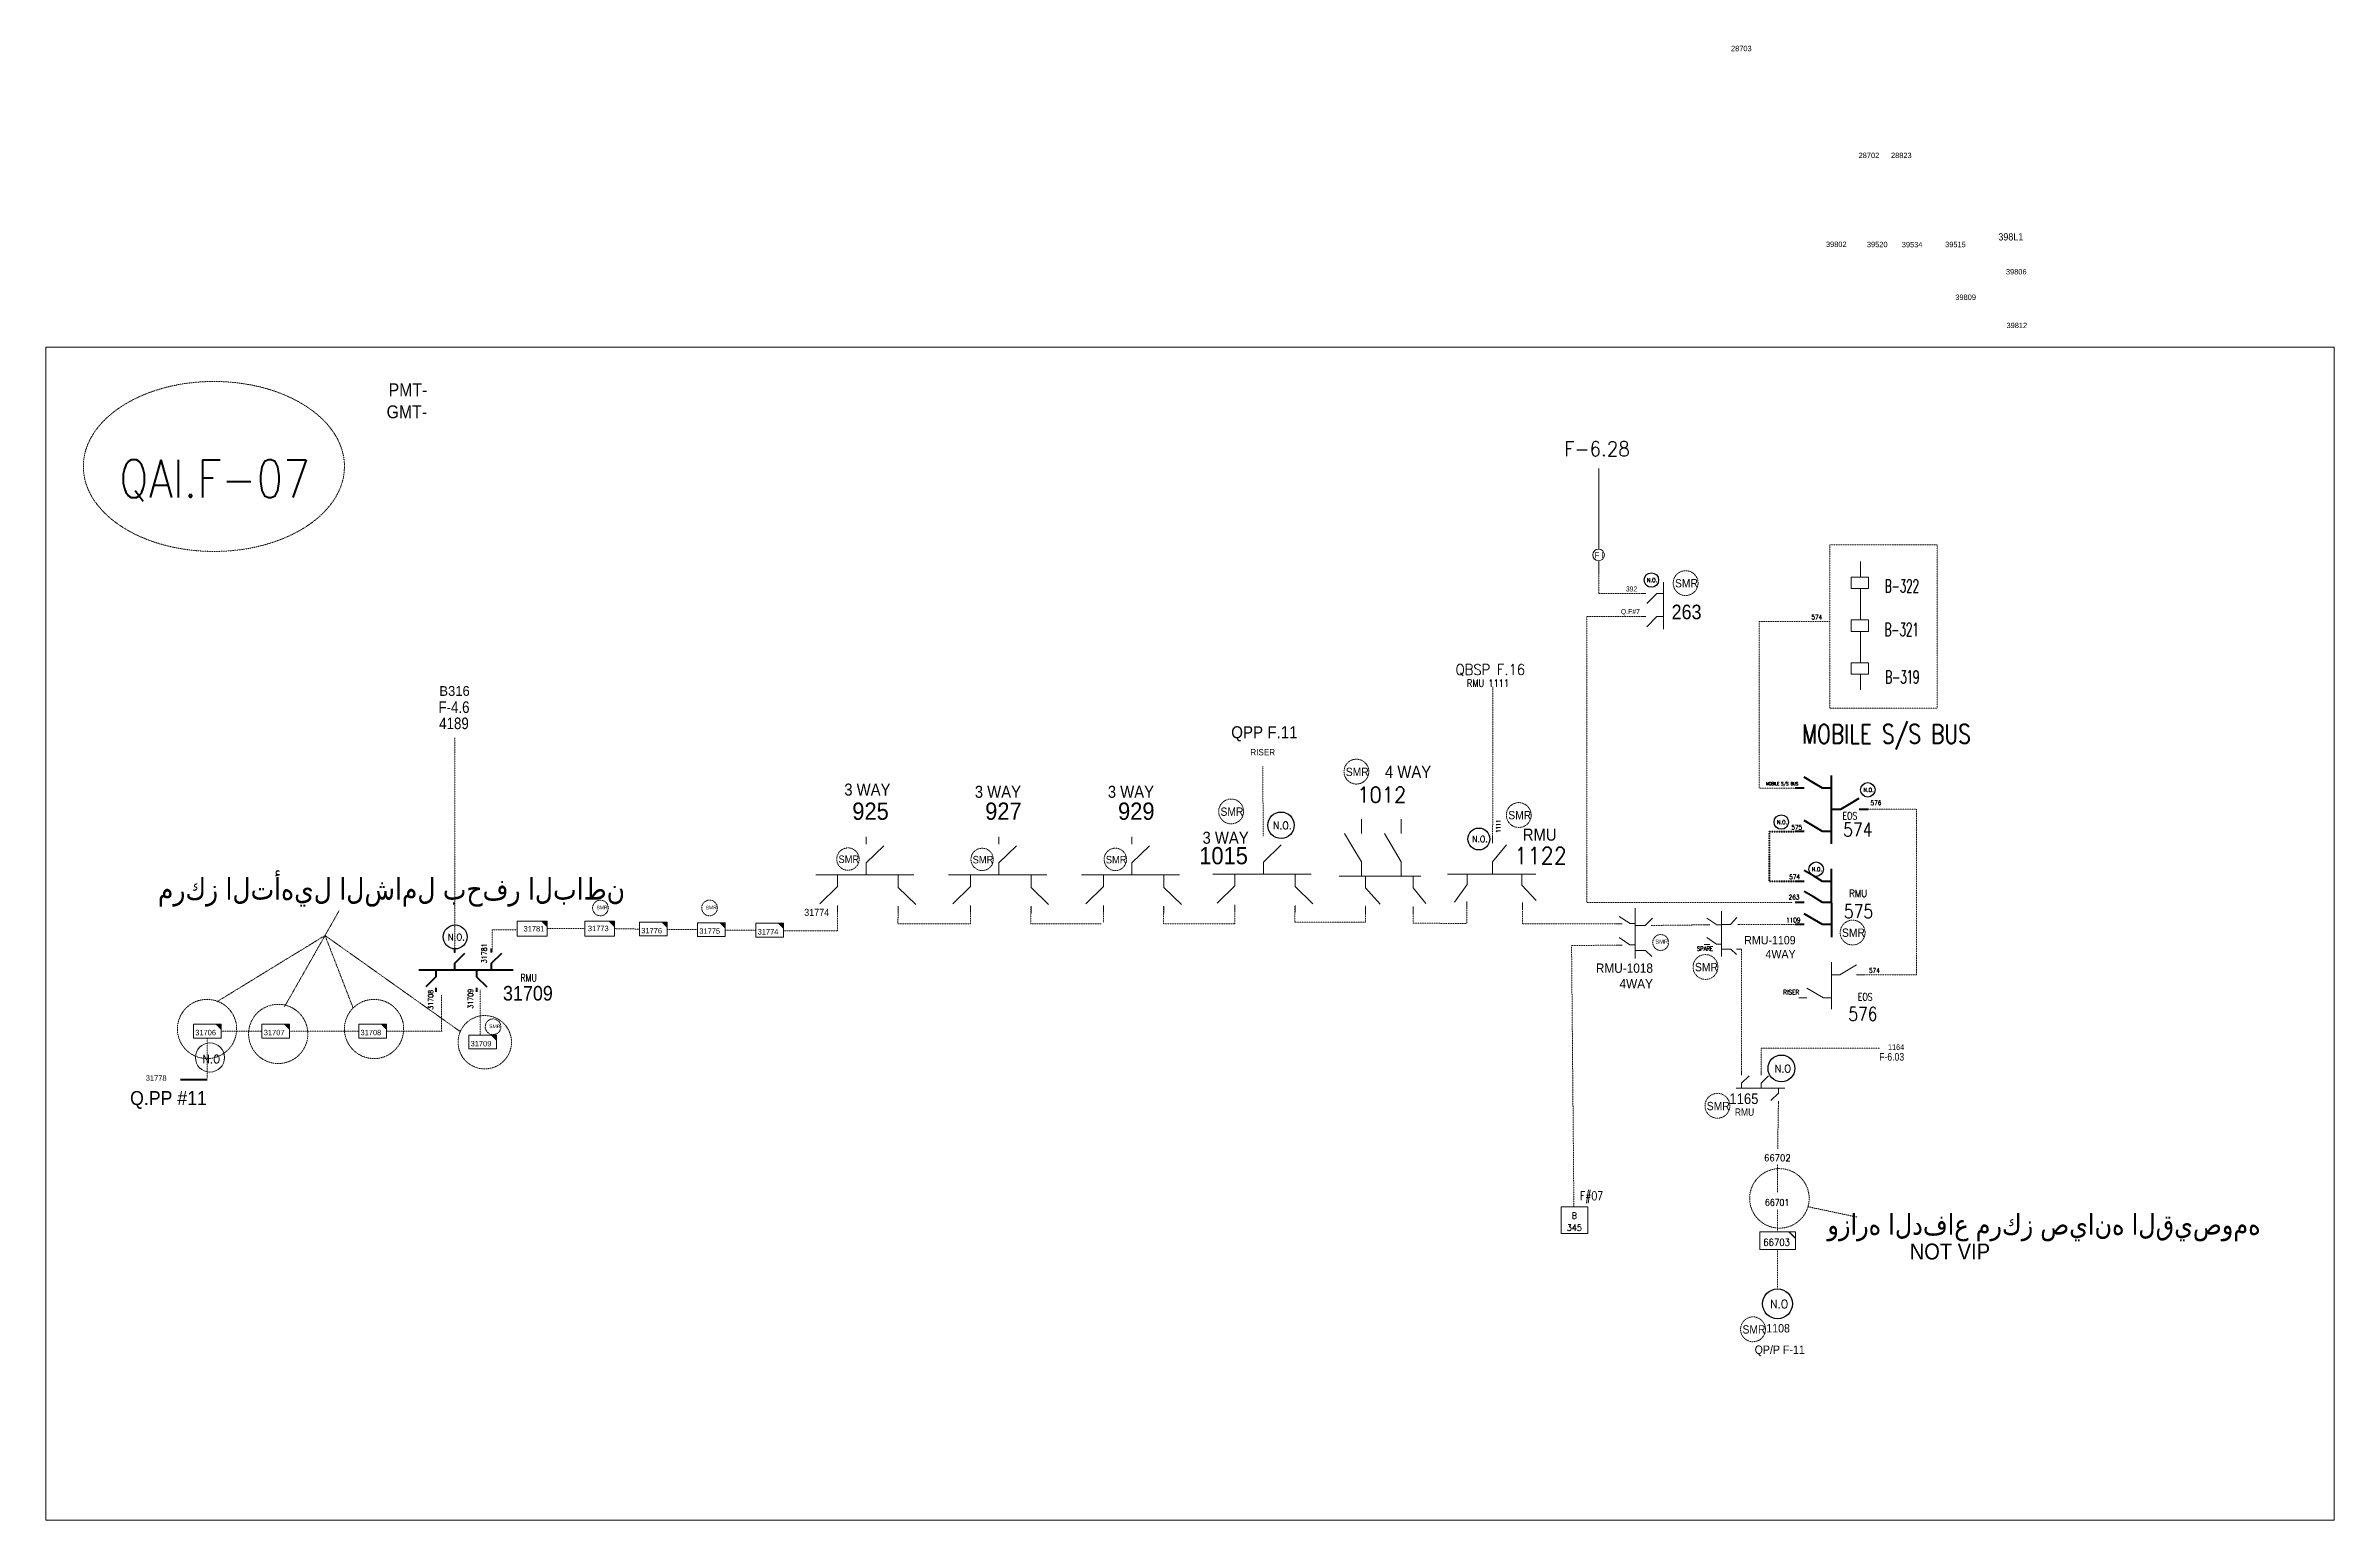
# Model space of a CAD drawing. Header units: metres. Extents: x 65984 to 144644, y -19036 to 23726.
# Drawn here: x 93809 to 95378, y 7118 to 8129 of the extents above; entities that cross this region are included whole.
import ezdxf
from ezdxf.enums import TextEntityAlignment as Align

# ---------------------------------------------------------------- set-up
doc = ezdxf.new("R2010")
doc.units = ezdxf.units.M
doc.header["$MEASUREMENT"] = 0
doc.linetypes.add('DGN Style 2', pattern=[0.023128, 0, -0.023128])
doc.linetypes.add('DGN Style 3', pattern=[0.013877, 0, -0.013877])
doc.layers.get('0').update_dxf_attribs({"color": 95, "lineweight": 40})
for name, color, linetype, lineweight in [('d_eos', 111, 'Continuous', 40), ('d_eos no', 121, 'Continuous', 40), ('d_fco text', 95, 'Continuous', 40), ('d_tf no', 6, 'Continuous', 40), ('d_ug cable', 95, 'Continuous', 40), ('d_ug main line', 95, 'Continuous', 40), ('d_unit sub', 7, 'Continuous', 40), ('EARTH FAULT INDICATOR', 95, 'Continuous', 40), ('fedr no', 95, 'Continuous', 40), ('GRID STATION  04', 7, 'Continuous', 40), ('Level 37', 7, 'Continuous', 0), ('O H MAIN FEEDER', 4, 'Continuous', 100), ('SW N O', 114, 'Continuous', 30)]:
    doc.layers.add(name, color=color, linetype=linetype, lineweight=lineweight)
doc.styles.add('NASKHF', font='naskhf.shx', dxfattribs={"height": 8})
doc.styles.add('Style-Andalus', font='andlso.ttf')
doc.styles.add('Style-Arial', font='arial.ttf')
doc.styles.add('Style-ENGINEERING', font='ENGINEERING.shx')
doc.styles.add('Style-msdefault', font='msdefault.shx')
doc.styles.add('Style-simplex', font='simplex.shx')
doc.styles.add('Style-STANDARD', font='STANDARD.shx')

# ---------------------------------------------------------------- blocks, each defined once
blk = doc.blocks.new('TF_1_4')
at = {"color": 0, "linetype": 'ByBlock', "lineweight": -2, "ltscale": 500}
blk.add_line((3150, 2475), (4950, 675), dxfattribs=at)
blk.add_3dface([(-5050, 2475), (4950, 2475), (4950, -2525), (-5050, -2525)], dxfattribs=at)
blk = doc.blocks.new('*U1411')
at = {"layer": 'd_eos', "color": 2, "linetype": 'Continuous', "lineweight": 13, "ltscale": 0.638341}
for p, q in [((7.5, 16.2), (7.5, -16.2)), ((-4.6, 8.4), (-7.5, 8.4)), ((2.8, 8.4), (-4, 1.4)), ((7.5, 8.4), (2.8, 8.4)), ((-4.6, -7.4), (-7.5, -7.4)), ((2.8, -7.4), (-4, -14.4)), ((7.5, -7.4), (2.8, -7.4))]:
    blk.add_line(p, q, dxfattribs=at)
blk = doc.blocks.new('*U1159')
at = {"layer": 'EARTH FAULT INDICATOR', "color": 5, "linetype": 'Continuous', "lineweight": 13}
blk.add_circle((0, 0.1), 4, dxfattribs=at)
at = {"layer": 'EARTH FAULT INDICATOR', "color": 5, "lineweight": 13, "style": 'Style-Andalus', "width": 0.9}
blk.add_text('F I', height=4.23, dxfattribs=at).set_placement((-2.6, 2.1), align=Align.TOP_LEFT)
blk = doc.blocks.new('*U1412')
at = {"layer": 'GRID STATION  04', "color": 121, "linetype": 'Continuous', "lineweight": 13, "ltscale": 5.164729}
for p, q in [((-84.2, 0.5), (-111.5, 0.5)), ((-9.9, 0.5), (-64.4, 0.5)), ((64.4, 0.5), (9.9, 0.5)), ((84.2, 0.5), (111.4, 0.5))]:
    blk.add_line(p, q, dxfattribs=at)
at = {"layer": 'GRID STATION  04', "color": 121, "linetype": 'Continuous', "lineweight": 13, "ltscale": 5.164729, "flags": 128}
for points in [[(-84.2, -7.5), (-64.4, -7.5), (-64.4, 7.5), (-84.2, 7.5)], [(-9.9, -7.5), (9.9, -7.5), (9.9, 7.5), (-9.9, 7.5)], [(64.4, -7.5), (84.2, -7.5), (84.2, 7.5), (64.4, 7.5)]]:
    blk.add_lwpolyline(points, close=True, dxfattribs=at)
blk = doc.blocks.new('*U1413')
at = {"layer": 'd_eos', "color": 2, "linetype": 'Continuous', "lineweight": 211, "ltscale": 0.702598}
for p, q in [((-29.4, 54.9), (-29.3, -54.9)), ((-29.4, 34.8), (-14.7, 34.8)), ((-14.7, 34.8), (14.7, 17.4)), ((14.7, 34.8), (29.4, 34.8)), ((-29.3, -1), (-14.7, -1)), ((-29.3, -34.7), (-14.7, -34.7)), ((-14.7, -1), (0, -9.7)), ((-14.7, -34.7), (0, -43.4)), ((0, -9.7), (14.7, -18.4)), ((14.7, -1), (29.4, -1)), ((14.7, -34.7), (29.4, -34.7)), ((0, -43.4), (14.7, -52.1))]:
    blk.add_line(p, q, dxfattribs=at)
blk = doc.blocks.new('*U892')
at = {"layer": 'SW N O', "color": 3}
blk.add_circle((0, 0), 16.8, dxfattribs=at)
at = {"layer": 'SW N O', "color": 3, "style": 'Style-STANDARD'}
blk.add_text('N.O.', height=9.6, dxfattribs=at).set_placement((1.7, -0.2), align=Align.MIDDLE_CENTER)
blk = doc.blocks.new('*U1043')
at = {"layer": 'd_eos', "color": 2, "linetype": 'Continuous', "lineweight": 13, "ltscale": 1.103054}
for p, q in [((-19.7, 13.2), (-19.7, 26.5)), ((17.4, 13.2), (17.4, 26.5)), ((-19.7, -13.2), (-4.1, 13.2)), ((25.3, 0), (33.1, 13.2)), ((-19.7, -26.5), (-19.7, -13.2)), ((17.4, -13.2), (25.3, 0)), ((17.4, -26.5), (17.4, -13.2)), ((-37.9, -26.5), (37.9, -26.5))]:
    blk.add_line(p, q, dxfattribs=at)
blk = doc.blocks.new('TF_8')
at = {"color": 0, "linetype": 'ByBlock', "lineweight": -2}
blk.add_line((6.3, 4.95), (9.9, 1.35), dxfattribs=at)
blk.add_3dface([(-10.1, 4.95), (9.9, 4.95), (9.9, -5.05), (-10.1, -5.05)], dxfattribs=at)
blk = doc.blocks.new('exist.us-1000kva')
at = {"color": 0, "linetype": 'ByBlock', "lineweight": -2, "flags": 128}
blk.add_lwpolyline([(40, 12.9), (32.8, 20), (40, 20)], close=True, dxfattribs=at)
at = {"color": 0, "linetype": 'ByBlock', "lineweight": -2, "extrusion": (0, 0, -1)}
blk.add_solid([(-40, 12.9), (-32.8, 20), (-40, 20)], dxfattribs=at)
at = {"color": 0, "linetype": 'ByBlock', "lineweight": -2, "xscale": 2, "yscale": 2}
blk.add_blockref('TF_8', (20.2, 10.1), dxfattribs=at)
blk = doc.blocks.new('*U3532')
at = {"layer": 'SW N O', "color": 3}
blk.add_circle((0, 0), 16.8, dxfattribs=at)
at = {"layer": 'SW N O', "color": 3, "style": 'Style-STANDARD'}
blk.add_text('N.O', height=9.6, dxfattribs=at).set_placement((1.7, -0.2), align=Align.MIDDLE_CENTER)
blk = doc.blocks.new('*U3965')
at = {"layer": 'SW N O', "color": 3, "lineweight": 13, "ltscale": 0.426762}
blk.add_circle((0, 0), 16.8, dxfattribs=at)
at = {"layer": 'SW N O', "color": 3, "lineweight": 13, "insert": (1.7, -1.8), "char_height": 9.6, "attachment_point": 5, "line_spacing_factor": 0.6, "style": 'Style-STANDARD'}
blk.add_mtext('N.O', dxfattribs=at)

msp = doc.modelspace()

# ---------------------------------------------------------------- linework, layer by layer
at = {"color": 5, "linetype": 'DGN Style 3', "lineweight": 13}
for p, q in [((94800.6, 7585.9), (94800.7, 7689.5)), ((94351.5, 7539.3), (94351.5, 7521.9)), ((94393, 7534.2), (94392.8, 7526.8)), ((94442.6, 7534.7), (94442.6, 7527)), ((94483.9, 7538.5), (94483.9, 7526.8)), ((94533.8, 7539.3), (94533.8, 7527.7)), ((94575, 7538.5), (94575, 7527)), ((94623.8, 7538.3), (94623.8, 7527)), ((94665, 7539.5), (94665, 7527.9)), ((94782.9, 7538.2), (94782.9, 7527.2)), ((94821, 7537.5), (94821, 7527)), ((94392.7, 7527), (94442.6, 7527)), ((94483.8, 7527), (94532.4, 7527)), ((94575, 7527), (94623.8, 7527)), ((94665.1, 7528), (94713.4, 7528)), ((94746.2, 7527.4), (94782.9, 7527.1)), ((94971.2, 7509.6), (94971.3, 7425.1)), ((95055.6, 7492), (95091.2, 7492)), ((94984.7, 7424.1), (94984.7, 7441.6)), ((95066.1, 7441.6), (94984.7, 7441.6)), ((94996, 7372.9), (94996.5, 7402.9)), ((94996, 7342.4), (94996, 7361.8)), ((94996, 7315.7), (94996, 7331.3)), ((94996, 7303.5), (94996, 7277))]:
    msp.add_line(p, q, dxfattribs=at)
at = {"color": 7, "linetype": 'DGN Style 3', "lineweight": 13}
for p, q in [((94643.1, 7635), (94643.2, 7587)), ((95016.6, 7332.9), (95050.3, 7325.8))]:
    msp.add_line(p, q, dxfattribs=at)
at = {"color": 2, "linetype": 'DGN Style 3', "lineweight": 13}
for p, q in [((94713.4, 7539.7), (94713.4, 7528)), ((94746.2, 7538.9), (94746.2, 7527.2))]:
    msp.add_line(p, q, dxfattribs=at)
at = {"color": 1, "linetype": 'DGN Style 3', "lineweight": 13, "flags": 128}
msp.add_lwpolyline([(95008, 7620), (94983.3, 7620), (94983.3, 7734.2), (95031.8, 7734.2)], dxfattribs=at)
at = {"color": 5, "linetype": 'DGN Style 3', "lineweight": 13, "flags": 128}
for points in [[(95054.9, 7605.6), (95091.2, 7605.6), (95091.2, 7492)], [(94885.5, 7512.3), (94854.7, 7512), (94856.3, 7332.8), (94856.3, 7332.8)]]:
    msp.add_lwpolyline(points, dxfattribs=at)
at = {"color": 5, "linetype": 'DGN Style 3', "lineweight": 140, "flags": 128}
msp.add_lwpolyline([(95008, 7556), (94990.3, 7556), (94990.3, 7590.3), (95008, 7590.3)], dxfattribs=at)
at = {"color": 5, "linetype": 'Continuous', "lineweight": 13, "ltscale": 0.554791, "flags": 128}
msp.add_lwpolyline([(95003.7, 7315.7), (95008.2, 7315.7), (95008.2, 7311.2)], close=True, dxfattribs=at)
at = {"layer": 'd_eos', "color": 7, "linetype": 'Continuous', "lineweight": 211, "ltscale": 0.702598}
for p, q in [((95020.5, 7623.7), (95014.2, 7627.4)), ((95033, 7581.7), (95033, 7628.6)), ((95014.2, 7620), (95008, 7620)), ((95026.7, 7620), (95020.5, 7623.7)), ((95033, 7620), (95026.7, 7620)), ((95045.5, 7609.3), (95051.8, 7613)), ((95026.7, 7590.3), (95014.2, 7597.7)), ((95033, 7605.6), (95039.3, 7605.6)), ((95039.3, 7605.6), (95045.5, 7609.3)), ((95051.8, 7605.6), (95058.1, 7605.6)), ((95014.2, 7590.3), (95008, 7590.3)), ((95033, 7590.3), (95026.7, 7590.3))]:
    msp.add_line(p, q, dxfattribs=at)
at = {"layer": 'd_eos', "color": 2, "linetype": 'Continuous', "lineweight": 13, "ltscale": 1.103054}
for p, q in [((94371.1, 7581.6), (94371.1, 7586.5)), ((94371.1, 7568.7), (94383.2, 7580.5)), ((94462.1, 7581.6), (94462.1, 7586.5)), ((94462.1, 7568.7), (94474.2, 7580.5)), ((94553.3, 7581.6), (94553.3, 7586.5)), ((94553.3, 7568.7), (94565.4, 7580.5)), ((94643.4, 7569.2), (94655.5, 7581)), ((94800.6, 7582.3), (94800.6, 7587.1)), ((94800.6, 7569.4), (94810, 7581.1)), ((94371.1, 7560.7), (94371.1, 7568.7)), ((94462.1, 7560.7), (94462.1, 7568.7)), ((94553.3, 7560.7), (94553.3, 7568.7)), ((94643.4, 7561.2), (94643.4, 7569.2)), ((94800.6, 7561.4), (94800.6, 7569.4)), ((94403.8, 7560.4), (94336.5, 7560.4)), ((94351.5, 7552.4), (94339.4, 7540.7)), ((94351.5, 7560.4), (94351.5, 7552.4)), ((94393, 7560), (94393, 7551.9)), ((94393, 7551.9), (94405.1, 7540.2)), ((94494.9, 7560.4), (94427.5, 7560.4)), ((94442.6, 7552.4), (94430.5, 7540.7)), ((94442.6, 7560.4), (94442.6, 7552.4)), ((94484.1, 7560), (94484.1, 7551.9)), ((94484.1, 7551.9), (94496.2, 7540.2)), ((94586, 7560.4), (94518.7, 7560.4)), ((94533.8, 7552.4), (94521.7, 7540.7)), ((94533.8, 7560.4), (94533.8, 7552.4)), ((94575.2, 7560), (94575.2, 7551.9)), ((94575.2, 7551.9), (94587.3, 7540.2)), ((94676.1, 7560.9), (94608.8, 7560.9)), ((94623.9, 7552.9), (94611.8, 7541.1)), ((94623.9, 7560.9), (94623.9, 7552.9)), ((94665.3, 7560.4), (94665.3, 7552.4)), ((94665.3, 7552.4), (94677.4, 7540.7)), ((94713.4, 7559.6), (94713.4, 7551.6)), ((94713.4, 7551.6), (94723.4, 7540.3)), ((94746.2, 7559.6), (94746.2, 7551.6)), ((94746.2, 7551.6), (94754.8, 7540.8)), ((94351.5, 7539.5), (94351.5, 7534.7)), ((94442.6, 7539.5), (94442.6, 7534.7)), ((94533.8, 7539.5), (94533.8, 7534.7)), ((94713.4, 7538.7), (94713.4, 7533.9)), ((94746.2, 7538.7), (94746.2, 7533.9))]:
    msp.add_line(p, q, dxfattribs=at)
at = {"layer": 'd_eos', "color": 2, "linetype": 'Continuous', "lineweight": 13, "ltscale": 0.992748}
for p, q in [((94830.2, 7561), (94769.6, 7561)), ((94783.2, 7553.8), (94774.5, 7541.8)), ((94783.2, 7561), (94783.2, 7553.8)), ((94820.5, 7560.6), (94820.5, 7553.4)), ((94820.5, 7553.4), (94830.5, 7542.9)), ((94782.9, 7542.3), (94782.9, 7537.9)), ((94821, 7541.5), (94821, 7537.2))]:
    msp.add_line(p, q, dxfattribs=at)
at = {"layer": 'd_eos', "color": 7, "linetype": 'Continuous', "lineweight": 13, "ltscale": 1.103054}
for p, q in [((94393, 7539.1), (94393, 7534.2)), ((94484.1, 7539.1), (94484.1, 7534.2)), ((94575.2, 7539.1), (94575.2, 7534.2)), ((94623.9, 7540), (94623.9, 7535.1)), ((94665.3, 7539.5), (94665.3, 7534.7))]:
    msp.add_line(p, q, dxfattribs=at)
at = {"layer": 'd_eos', "color": 2, "linetype": 'Continuous', "lineweight": 13, "ltscale": 1.211236}
for p, q in [((94887.3, 7532), (94894.8, 7527.1)), ((94905.1, 7525.7), (94910.2, 7530.9)), ((94887.3, 7517.5), (94894.7, 7512.5)), ((94898.3, 7525.8), (94905.2, 7525.8))]:
    msp.add_line(p, q, dxfattribs=at)
at = {"layer": 'd_eos', "color": 2, "linetype": 'Continuous', "lineweight": 13, "ltscale": 1.042966}
for p, q in [((94898.3, 7503.1), (94898.3, 7537.6)), ((94889.3, 7527), (94885, 7527)), ((94898.3, 7527.1), (94894.8, 7527.1)), ((94910.3, 7525.8), (94909.3, 7525.8)), ((94889.4, 7512.3), (94885.2, 7512.3)), ((94898.2, 7512.5), (94894.7, 7512.5)), ((94898.4, 7508.7), (94905.5, 7508.7))]:
    msp.add_line(p, q, dxfattribs=at)
at = {"layer": 'd_eos', "color": 2, "linetype": 'Continuous', "lineweight": 13, "ltscale": 0.938669}
for p, q in [((94957.4, 7504.4), (94957.4, 7535.6)), ((94949.5, 7526.2), (94945.7, 7526.2)), ((94957.4, 7526.2), (94954.2, 7526.2)), ((94969.5, 7526.5), (94968.6, 7526.5)), ((94949.4, 7512.8), (94945.5, 7512.8)), ((94957.3, 7513), (94954.1, 7513)), ((94957.4, 7509.6), (94963.9, 7509.6))]:
    msp.add_line(p, q, dxfattribs=at)
at = {"layer": 'd_eos', "color": 2, "linetype": 'Continuous', "lineweight": 13, "ltscale": 1.090112}
for p, q in [((94963.6, 7526.5), (94968.1, 7531.2)), ((94947.5, 7530.7), (94954.2, 7526.2)), ((94947.5, 7517.5), (94954.1, 7513)), ((94957.4, 7526.5), (94963.6, 7526.5)), ((94905.5, 7508.7), (94909.8, 7504.5))]:
    msp.add_line(p, q, dxfattribs=at)
at = {"layer": 'd_eos', "color": 2, "linetype": 'Continuous', "lineweight": 211, "ltscale": 0.638341}
for p, q in [((94089, 7507.3), (94089, 7510.1)), ((94089, 7499.9), (94096, 7506.7)), ((94089, 7495.2), (94089, 7499.9)), ((94114.3, 7507.3), (94114.3, 7510.1)), ((94114.3, 7499.9), (94121.3, 7506.7)), ((94114.3, 7495.2), (94114.3, 7499.9)), ((94129, 7495.2), (94064.3, 7495.2)), ((94076.1, 7490.6), (94069.1, 7483.8)), ((94076.1, 7495.2), (94076.1, 7490.6)), ((94104, 7495.2), (94104, 7490.6)), ((94104, 7490.6), (94111, 7483.8)), ((94076.1, 7483.1), (94076.1, 7480.3)), ((94104, 7483.1), (94104, 7480.3))]:
    msp.add_line(p, q, dxfattribs=at)
at = {"layer": 'd_eos', "color": 2, "linetype": 'Continuous', "lineweight": 13, "ltscale": 0.981101}
msp.add_line((94963.9, 7509.6), (94967.7, 7505.9), dxfattribs=at)
at = {"layer": 'd_eos', "color": 2, "linetype": 'Continuous', "lineweight": 13, "ltscale": 0.844802}
msp.add_line((94971.2, 7509.6), (94967.7, 7509.6), dxfattribs=at)
at = {"layer": 'd_eos', "color": 7, "linetype": 'Continuous', "lineweight": 13, "ltscale": 0.638341}
for p, q in [((95033, 7468.4), (95033, 7500.7)), ((95033, 7492), (95038.7, 7492)), ((95038.7, 7492), (95044.3, 7495.3)), ((95044.3, 7495.3), (95050, 7498.7)), ((95050, 7492), (95055.6, 7492)), ((95016.1, 7476.1), (95010.4, 7476.1)), ((95027.4, 7476.1), (95016.1, 7482.8)), ((95033, 7476.1), (95027.4, 7476.1))]:
    msp.add_line(p, q, dxfattribs=at)
at = {"layer": 'd_eos', "color": 2, "linetype": 'Continuous', "lineweight": 13, "ltscale": 0.465351}
for p, q in [((94971.3, 7423), (94971.3, 7425.1)), ((94971.3, 7417.6), (94976.4, 7422.6)), ((94984.6, 7423), (94984.6, 7425.1)), ((94984.6, 7417.6), (94989.7, 7422.6)), ((94967.6, 7414.2), (95000.9, 7414.2)), ((94971.3, 7414.2), (94971.3, 7417.6)), ((94984.6, 7414.2), (94984.6, 7417.6)), ((94996.5, 7410.7), (94991.4, 7405.7)), ((94996.5, 7414.1), (94996.5, 7410.7)), ((94996.5, 7405.3), (94996.5, 7403.2))]:
    msp.add_line(p, q, dxfattribs=at)
at = {"layer": 'd_ug cable', "color": 36, "linetype": 'DGN Style 3', "lineweight": 13}
msp.add_line((94089, 7654.4), (94089, 7507), dxfattribs=at)
at = {"layer": 'd_ug cable', "color": 6, "linetype": 'DGN Style 3', "lineweight": 13}
for p, q in [((94009.7, 7535.8), (93972.3, 7470)), ((94000.1, 7518.9), (93926, 7473.5)), ((94000.1, 7518.9), (94019.4, 7469.1)), ((94000.1, 7518.9), (94092.8, 7453))]:
    msp.add_line(p, q, dxfattribs=at)
at = {"layer": 'd_ug cable', "color": 5, "linetype": 'DGN Style 3', "lineweight": 13}
for p, q in [((94114.7, 7522.7), (94114.7, 7508)), ((94114.7, 7522.7), (94131.9, 7522.7)), ((94152.3, 7523.6), (94178.2, 7523.6)), ((94198.6, 7523.6), (94215.8, 7523.3)), ((94234.5, 7523), (94255.5, 7523)), ((94274.5, 7522.5), (94295.4, 7522.5)), ((94314.4, 7522), (94351.5, 7522)), ((94080, 7477.9), (94080, 7452.9)), ((94106.4, 7481.6), (94106.4, 7450.9)), ((93928.9, 7453.4), (93956.8, 7453.4)), ((93975.8, 7453.4), (94023.2, 7453.4)), ((94042.2, 7453.4), (94080.5, 7453.4))]:
    msp.add_line(p, q, dxfattribs=at)
at = {"layer": 'd_ug cable', "color": 214, "linetype": 'DGN Style 3', "lineweight": 13}
msp.add_line((93919.2, 7448.6), (93919.2, 7421), dxfattribs=at)
at = {"layer": 'd_ug cable', "color": 1, "linetype": 'DGN Style 3', "lineweight": 13}
for centre, radius in [((94932.9, 7760.6), 8.52), ((94707.2, 7631.3), 8.52), ((94621.3, 7604), 8.52), ((94818.5, 7601.5), 8.52), ((94358.6, 7571.3), 7.67), ((94450.6, 7571.1), 7.67), ((94541.9, 7571.1), 7.67), ((94188.9, 7537.8), 5.37), ((94263.7, 7537.8), 5.37), ((94915.8, 7514.1), 5.46), ((95047.4, 7520.9), 8.52), ((94946.5, 7497.3), 8.52), ((94115.3, 7456.3), 5.37), ((94954.7, 7402.1), 8.52), ((94979.1, 7248.8), 8.52)]:
    msp.add_circle(centre, radius, dxfattribs=at)
at = {"layer": 'd_ug cable', "color": 5, "linetype": 'DGN Style 3', "lineweight": 13}
for centre, radius in [((93919.2, 7454.8), 20.3), ((93968, 7451.4), 20.3), ((94033.7, 7454.8), 20.3), ((94109.6, 7445.7), 18.3)]:
    msp.add_circle(centre, radius, dxfattribs=at)
at = {"layer": 'd_ug cable', "color": 7, "linetype": 'DGN Style 3', "lineweight": 13}
msp.add_circle((94997.2, 7338.6), 20.4, dxfattribs=at)
at = {"layer": 'd_ug main line', "color": 5, "linetype": 'DGN Style 3', "lineweight": 13}
for p, q in [((94910.4, 7525.8), (94945.7, 7526.2)), ((94969.1, 7526.5), (95008, 7526.4))]:
    msp.add_line(p, q, dxfattribs=at)
at = {"layer": 'd_ug main line', "color": 5, "linetype": 'DGN Style 3', "lineweight": 13, "flags": 128}
for points in [[(94902.8, 7753.5), (94873.3, 7753.5), (94873.3, 7767.3)], [(94902.8, 7737.7), (94865.1, 7737.7), (94865.1, 7541.6), (95006, 7541.6)], [(94821, 7527), (94821, 7527), (94821, 7527), (94886.1, 7526.9)]]:
    msp.add_lwpolyline(points, dxfattribs=at)
at = {"layer": 'fedr no', "color": 82, "linetype": 'DGN Style 3', "lineweight": 13, "true_color": 0x1dc70e}
msp.add_ellipse((93923.9, 7840.6), major_axis=(89.5, 0), ratio=0.651175, dxfattribs=at)
at = {"layer": 'GRID STATION  04', "color": 121, "linetype": 'DGN Style 2', "lineweight": 13, "flags": 128}
msp.add_lwpolyline([(95105.4, 7786.9), (95105.4, 7674.9), (95031.8, 7674.9), (95031.8, 7786.9)], close=True, dxfattribs=at)
at = {"layer": 'GRID STATION  04', "color": 116, "linetype": 'Continuous', "lineweight": 13, "ltscale": 0.588932, "true_color": 0x008040, "flags": 128}
msp.add_lwpolyline([(94847.6, 7332.8), (94865.9, 7332.8), (94865.9, 7314.5), (94847.6, 7314.5)], close=True, dxfattribs=at)
at = {"layer": 'O H MAIN FEEDER', "color": 5, "lineweight": 13, "ltscale": 0.426762}
for p, q in [((94873.3, 7784), (94873.3, 7839.1)), ((94873.3, 7767.3), (94873.3, 7776))]:
    msp.add_line(p, q, dxfattribs=at)
at = {"layer": 'O H MAIN FEEDER', "color": 214, "lineweight": 211, "ltscale": 0.426762}
msp.add_line((93919.2, 7419.8), (93901.1, 7419.8), dxfattribs=at)
at = {"layer": 'O H MAIN FEEDER', "color": 140, "lineweight": 13, "ltscale": 0.498271, "flags": 128}
msp.add_lwpolyline([(93808.6, 7922.5), (95377.6, 7922.5), (95377.6, 7117.8), (93808.6, 7117.8)], close=True, dxfattribs=at)

# ---------------------------------------------------------------- block references
at = {"color": 5, "linetype": 'Continuous', "lineweight": 13, "ltscale": 0.554791, "xscale": 0.002441080165275587, "yscale": 0.002441080165275587, "zscale": 0.002441080165275587, "rotation": 359.9999999999999}
msp.add_blockref('TF_1_4', (94996.1, 7309.6), dxfattribs=at)
at = {"layer": 'd_eos', "color": 2, "linetype": 'Continuous', "lineweight": 13, "ltscale": 0.638341}
msp.add_blockref('*U1411', (94910.3, 7745.1), dxfattribs=at)
at = {"layer": 'd_eos', "color": 2, "linetype": 'Continuous', "lineweight": 13, "ltscale": 1.103054, "extrusion": (0, 0, -1), "xscale": 0.737445196782555, "yscale": 0.737445196782555, "zscale": 0.737445196782555, "rotation": 359.9999999999999}
msp.add_blockref('*U1043', (-94723.4, 7579.2), dxfattribs=at)
at = {"layer": 'd_eos', "color": 2, "linetype": 'Continuous', "lineweight": 211, "ltscale": 0.702598, "xscale": 0.4267622666565712, "yscale": 0.4267622666565712, "zscale": 0.4267622666565712, "rotation": 179.9999999999999}
msp.add_blockref('*U1413', (95020.5, 7541.2), dxfattribs=at)
at = {"layer": 'd_unit sub', "color": 5, "linetype": 'Continuous', "lineweight": 13, "zscale": 0.4267622666565712, "rotation": 359.9999999999999}
for p, xscale, yscale in [((94131.9, 7518.5), 0.5099332242964216, 0.5099332242964216), ((94215.6, 7518.6), 0.47433167287538, 0.47433167287538), ((94295.4, 7517.8), 0.47433167287538, 0.47433167287538), ((93909.9, 7448.6), 0.47433167287538, 0.47433167287538), ((93956.8, 7448.6), 0.47433167287538, 0.47433167287538), ((94023.2, 7448.6), 0.47433167287538, 0.47433167287538)]:
    msp.add_blockref('exist.us-1000kva', p, dxfattribs=dict(at, xscale=xscale, yscale=yscale))
at = {"layer": 'd_unit sub', "color": 2, "linetype": 'Continuous', "lineweight": 13, "zscale": 0.4267622666565712, "rotation": 359.9999999999999}
for p, xscale, yscale in [((94178.2, 7518.5), 0.5099332242964216, 0.5099332242964216), ((94255.5, 7518.2), 0.47433167287538, 0.47433167287538), ((94098.6, 7441.1), 0.47433167287538, 0.47433167287538)]:
    msp.add_blockref('exist.us-1000kva', p, dxfattribs=dict(at, xscale=xscale, yscale=yscale))
at = {"layer": 'EARTH FAULT INDICATOR', "color": 5, "linetype": 'Continuous', "lineweight": 13}
msp.add_blockref('*U1159', (94873.2, 7779.8), dxfattribs=at)
at = {"layer": 'GRID STATION  04', "color": 121, "linetype": 'Continuous', "lineweight": 13, "ltscale": 5.164729, "xscale": 0.3946808112594943, "yscale": 0.7921024614860674, "zscale": 0.3946808112594943, "rotation": 270}
msp.add_blockref('*U1412', (95052.3, 7731.4), dxfattribs=at)
at = {"layer": 'SW N O', "color": 3}
for name, p, xscale, yscale, zscale in [('*U892', (94909.4, 7762.7), 0.2950694635422144, 0.2950694635422144, 0.2950694635422144), ('*U892', (95057.8, 7618.8), 0.2950694635422144, 0.2950694635422144, 0.2950694635422144), ('*U892', (94655.5, 7594.5), 0.539988074399346, 0.539988074399346, 0.539988074399346), ('*U892', (94998.5, 7596.7), 0.2950694635422144, 0.2950694635422144, 0.2950694635422144), ('*U892', (94791.1, 7585.1), 0.4460191336062445, 0.4460191336062445, 0.4460191336062445), ('*U892', (95022.4, 7564.4), 0.2950694635422144, 0.2950694635422144, 0.2950694635422144), ('*U892', (94089.3, 7517.9), 0.4885266168096962, 0.4885266168096962, 0.4885266168096962), ('*U3532', (94998.6, 7427.7), 0.5486259422439272, 0.5486259422439272, 0.5486259422439272), ('*U3532', (94995.9, 7266.3), 0.6095843802710302, 0.6095843802710302, 0.6095843802710302)]:
    msp.add_blockref(name, p, dxfattribs=dict(at, xscale=xscale, yscale=yscale, zscale=zscale))
at = {"layer": 'SW N O', "color": 3, "lineweight": 13, "xscale": 0.5948614940309949, "yscale": 0.5948614940309949, "zscale": 0.5948614940309949}
msp.add_blockref('*U3965', (93921.2, 7435.2), dxfattribs=at)

# ---------------------------------------------------------------- texts
at = {"color": 55, "linetype": 'Continuous', "lineweight": 13, "style": 'Style-msdefault', "width": 0.857143}
msp.add_text('F-4.6', height=7.96, dxfattribs=at).set_placement((94088.5, 7675.5), align=Align.MIDDLE_CENTER)
at = {"color": 7, "linetype": 'Continuous', "lineweight": 13, "width": 0.857143}
for s, height, style, p in [('4189', 7.96, 'Style-msdefault', (94088.5, 7664.4)), ('F#07', 5.97, 'Style-STANDARD', (94868.4, 7340.4))]:
    msp.add_text(s, height=height, dxfattribs=dict(at, style=style)).set_placement(p, align=Align.MIDDLE_CENTER)
at = {"layer": 'd_eos no', "color": 7, "linetype": 'Continuous', "lineweight": 13, "style": 'Style-Arial', "width": 0.88}
for s, p in [('PMT-', (94043.7, 7897.6)), ('GMT-', (94042.3, 7882.5))]:
    msp.add_text(s, height=8.84, dxfattribs=at).set_placement(p, align=Align.TOP_LEFT)
at = {"layer": 'd_eos no', "color": 2, "linetype": 'Continuous', "lineweight": 13, "style": 'Style-Arial', "width": 0.88}
msp.add_text('263', height=10, dxfattribs=at).set_placement((94923.3, 7745.8), align=Align.TOP_LEFT)
at = {"layer": 'd_eos no', "color": 2, "linetype": 'Continuous', "lineweight": 13, "ltscale": 0.906238, "style": 'Style-Arial', "width": 0.88}
msp.add_text('مركز التأهيل الشامل بحفر الباطن', height=14.778, dxfattribs=at).set_placement((93885.5, 7558.3), align=Align.TOP_LEFT)
at = {"layer": 'd_eos no', "color": 2, "linetype": 'Continuous', "lineweight": 140, "style": 'Style-Arial', "width": 0.88}
msp.add_text('31709', height=10, rotation=359.9925, dxfattribs=at).set_placement((94122.1, 7474.3))
at = {"layer": 'd_eos no', "color": 2, "linetype": 'Continuous', "lineweight": 13, "ltscale": 0.9, "style": 'Style-Arial', "width": 0.88}
msp.add_text('1165', height=7.29, dxfattribs=at).set_placement((94962.9, 7410.6), align=Align.TOP_LEFT)
at = {"layer": 'd_eos no', "color": 7, "linetype": 'Continuous', "lineweight": 13, "ltscale": 1.101721, "style": 'Style-Arial', "width": 0.88}
msp.add_text('وزاره الدفاع مركز صيانه القيصومه', height=14.129, dxfattribs=at).set_placement((95030.1, 7327.9), align=Align.TOP_LEFT)
at = {"layer": 'd_fco text', "color": 5, "linetype": 'Continuous', "lineweight": 13, "style": 'Style-msdefault', "width": 0.92}
msp.add_text('398L1', height=5, dxfattribs=at).set_placement((95147.3, 8000.6), align=Align.TOP_LEFT)
at = {"layer": 'd_tf no', "color": 5, "linetype": 'Continuous', "lineweight": 13, "style": 'Style-msdefault'}
for s, height, width, p in [('28702', 3.7, 0.945946, (95051.5, 8055.8)), ('28823', 3.7, 0.945946, (95073.7, 8055.8)), ('39802', 3.7, 0.945946, (95029.1, 7994.8)), ('39520', 3.7, 0.945946, (95057.2, 7994.7)), ('39534', 3.7, 0.945946, (95081.1, 7994.6)), ('39515', 3.7, 0.945946, (95110.8, 7994.7)), ('39806', 3.7, 0.945946, (95152.5, 7976)), ('39809', 3.7, 0.945946, (95117.8, 7958.5)), ('39812', 3.7, 0.945946, (95152.9, 7939.2)), ('31781', 3.72, 0.947368, (94136.2, 7525.4)), ('31776', 3.72, 0.947368, (94216.9, 7524.1)), ('31774', 3.72, 0.947368, (94296.7, 7523.3)), ('31706', 3.72, 0.947368, (93911.1, 7454.2)), ('31707', 3.72, 0.947368, (93958.1, 7454.2)), ('31708', 3.72, 0.947368, (94024.4, 7454.2))]:
    msp.add_text(s, height=height, dxfattribs=dict(at, width=width)).set_placement(p, align=Align.TOP_LEFT)
at = {"layer": 'd_tf no', "color": 55, "linetype": 'Continuous', "lineweight": 13, "style": 'Style-msdefault', "width": 0.945946}
msp.add_text('QPP F.11', height=8.18, dxfattribs=at).set_placement((94666.8, 7662.4), align=Align.TOP_RIGHT)
at = {"layer": 'd_tf no', "color": 7, "linetype": 'Continuous', "lineweight": 13, "style": 'Style-msdefault', "width": 0.947368}
for s, height, p in [('RISER', 4.38, (94634.5, 7646.8)), ('31774', 4.87, (94328.6, 7537.2)), ('NOT VIP', 10.88, (95086.5, 7307.6))]:
    msp.add_text(s, height=height, dxfattribs=at).set_placement(p, align=Align.TOP_LEFT)
at = {"layer": 'd_tf no', "color": 2, "linetype": 'Continuous', "lineweight": 13, "style": 'Style-msdefault', "width": 0.945946}
for s, height, p in [('925', 11.85, (94386.6, 7610.1)), ('927', 11.85, (94477.7, 7610.1)), ('929', 11.85, (94568.8, 7610.1)), ('1015', 11.85, (94632.8, 7579.6)), ('Q.PP #11', 9.6, (93919.1, 7412.2))]:
    msp.add_text(s, height=height, dxfattribs=at).set_placement(p, align=Align.TOP_RIGHT)
at = {"layer": 'd_tf no', "color": 2, "linetype": 'Continuous', "lineweight": 13, "style": 'Style-msdefault', "width": 0.947368}
for s, p in [('31773', (94180.3, 7525.6)), ('31775', (94256.7, 7523.8)), ('31709', (94099.9, 7446.6))]:
    msp.add_text(s, height=3.72, dxfattribs=at).set_placement(p, align=Align.TOP_LEFT)
at = {"layer": 'd_tf no', "color": 214, "linetype": 'Continuous', "lineweight": 40, "style": 'Style-msdefault', "width": 0.947368}
msp.add_text('31778', height=3.72, dxfattribs=at).set_placement((93877.2, 7419.3))
at = {"layer": 'd_tf no', "color": 5, "linetype": 'Continuous', "lineweight": 13, "width": 0.909091}
for s, style, p in [('66702', 'Style-simplex', (94995.8, 7366.4)), ('66701', 'Style-STANDARD', (94995.6, 7335.8)), ('66703', 'Style-simplex', (94995.3, 7308.5))]:
    msp.add_text(s, height=4.69, dxfattribs=dict(at, style=style)).set_placement(p, align=Align.MIDDLE_CENTER)
at = {"layer": 'd_tf no', "color": 5, "linetype": 'Continuous', "lineweight": 13, "insert": (94964, 8129.1), "char_height": 3.7, "attachment_point": 1, "style": 'NASKHF'}
msp.add_mtext('\\Fmsdefault;\\H1x;\\W0.945946;28703\\P', dxfattribs=at)
at = {"layer": 'd_tf no', "color": 2, "lineweight": 13, "attachment_point": 1, "style": 'NASKHF'}
for insert, char_height in [((94925.6, 7763.4), 5.724), ((94699.9, 7634), 5.724), ((94614, 7606.7), 5.724), ((94811.3, 7604.3), 5.724), ((94352.1, 7573.8), 5.152), ((94444.1, 7573.5), 5.152), ((94535.4, 7573.5), 5.152), ((94186.2, 7539.3), 2.441), ((94261, 7539.3), 2.441), ((94912.1, 7516.1), 2.814), ((95040.1, 7523.7), 5.724), ((94939.3, 7500.1), 5.724), ((94112.6, 7457.8), 2.441), ((94947.4, 7404.8), 5.724), ((94971.9, 7251.6), 5.724)]:
    msp.add_mtext('\\Fmsdefault;\\H1x;\\W0.925;SMR\\P', dxfattribs=dict(at, insert=insert, char_height=char_height))
at = {"layer": 'd_tf no', "color": 2, "linetype": 'Continuous', "lineweight": 13, "attachment_point": 3, "style": 'NASKHF'}
for s, insert, char_height in [('\\Fmsdefault;\\H1x;\\W0.945946;RMU-1109\\P4WAY ', (95008.3, 7518.6), 5.756), ('\\Fmsdefault;\\H1x;\\W0.945946;RMU-1018\\P4WAY ', (94910.5, 7499.7), 6.396), ('\\Fmsdefault;\\H1x;\\W0.945946;1108', (95004.4, 7252.4), 5.756)]:
    msp.add_mtext(s, dxfattribs=dict(at, insert=insert, char_height=char_height))
at = {"layer": 'd_tf no', "color": 55, "linetype": 'Continuous', "lineweight": 13, "insert": (95014.6, 7237.7), "char_height": 5.756, "attachment_point": 3, "style": 'NASKHF'}
msp.add_mtext('\\Fmsdefault;\\H1x;\\W0.945946;QP/P F-11', dxfattribs=at)
at = {"layer": 'fedr no', "color": 6, "linetype": 'Continuous', "lineweight": 13, "style": 'Style-STANDARD', "width": 0.909091}
msp.add_text('QAI.F-07', height=26, dxfattribs=at).set_placement((93924.4, 7832.2), align=Align.MIDDLE_CENTER)
at = {"layer": 'fedr no', "color": 55, "linetype": 'Continuous', "lineweight": 13, "insert": (94872.1, 7852.7), "char_height": 10.12, "attachment_point": 5, "style": 'Style-STANDARD'}
msp.add_mtext('F-6.28\\P', dxfattribs=at)
at = {"layer": 'GRID STATION  04', "color": 121, "linetype": 'Continuous', "lineweight": 13, "style": 'Style-STANDARD'}
for s, height, width, p in [('B-322', 9.01, 0.620154, (95081.2, 7758.6)), ('B-321', 9.01, 0.620154, (95081, 7728.8)), ('B-319', 9.01, 0.620154, (95081.5, 7696.2)), ('MOBILE S/S BUS', 12.834, 0.862075, (95070.5, 7657.1))]:
    msp.add_text(s, height=height, dxfattribs=dict(at, width=width)).set_placement(p, align=Align.MIDDLE_CENTER)
at = {"layer": 'GRID STATION  04', "color": 55, "linetype": 'Continuous', "lineweight": 13, "style": 'Style-msdefault'}
msp.add_text('B316', height=6.67, dxfattribs=at).set_placement((94088.9, 7686.6), align=Align.MIDDLE_CENTER)
at = {"layer": 'GRID STATION  04', "color": 116, "linetype": 'Continuous', "lineweight": 13, "true_color": 0x008040, "style": 'Style-STANDARD'}
for s, p in [('B', (94856.6, 7326.7)), ('345', (94856.6, 7318.5))]:
    msp.add_text(s, height=4.41, dxfattribs=at).set_placement(p, align=Align.MIDDLE_CENTER)
at = {"layer": 'Level 37', "color": 7, "linetype": 'Continuous', "lineweight": 13, "style": 'Style-ENGINEERING', "width": 0.857143}
for s, p in [('392', (94891.9, 7758.3)), ('Q.F#7', (94888.5, 7742.8))]:
    msp.add_text(s, height=3.43, dxfattribs=at).set_placement(p, align=Align.TOP_LEFT)
at = {"layer": 'Level 37', "color": 7, "linetype": 'Continuous', "lineweight": 13, "style": 'Style-STANDARD', "width": 0.909091}
for s, p in [('574', (95022.8, 7737.3)), ('574', (95062.3, 7494.9)), ('RISER', (95005.3, 7480))]:
    msp.add_text(s, height=3.17, rotation=360, dxfattribs=at).set_placement(p, align=Align.MIDDLE_CENTER)
at = {"layer": 'Level 37', "color": 55, "linetype": 'Continuous', "lineweight": 13, "ltscale": 0.783587, "style": 'Style-simplex', "width": 0.909091}
msp.add_text('QBSP F.16', height=7.28, dxfattribs=at).set_placement((94799, 7701.3), align=Align.MIDDLE_CENTER)
at = {"layer": 'Level 37', "color": 7, "linetype": 'Continuous', "lineweight": 13, "ltscale": 0.616251, "style": 'Style-STANDARD', "width": 0.909091}
msp.add_text('RMU 1111', height=5, dxfattribs=at).set_placement((94797.4, 7691.9), align=Align.MIDDLE_CENTER)
at = {"layer": 'Level 37', "color": 2, "linetype": 'Continuous', "lineweight": 13, "style": 'Style-Arial', "width": 0.88}
for s, p in [('4 WAY', (94726.8, 7635.3)), ('3 WAY', (94356.1, 7623.1)), ('3 WAY', (94445.6, 7621.6)), ('3 WAY', (94536.8, 7621.6)), ('3 WAY', (94601.7, 7590.1))]:
    msp.add_text(s, height=8.27, dxfattribs=at).set_placement(p, align=Align.TOP_LEFT)
at = {"layer": 'Level 37', "color": 2, "linetype": 'Continuous', "lineweight": 13, "style": 'Style-simplex', "width": 0.909091}
msp.add_text('1012', height=10.78, dxfattribs=at).set_placement((94724.6, 7615.4), align=Align.MIDDLE_CENTER)
at = {"layer": 'Level 37', "color": 7, "linetype": 'Continuous', "lineweight": 53, "width": 0.909091}
for s, height, rotation, style, p in [('MOBILE S/S BUS', 2.121, 360, 'Style-STANDARD', (94999, 7623)), ('576', 3.17, 360, 'Style-STANDARD', (95063.4, 7609.9)), ('575', 3.17, 360, 'Style-STANDARD', (95009.1, 7593.1)), ('574', 3.17, 360, 'Style-STANDARD', (95007.6, 7559.1)), ('1109', 3.17, 360, 'Style-simplex', (95006.7, 7529.5)), ('31781', 3.49, 89.9925, 'Style-simplex', (94109.2, 7506.7))]:
    msp.add_text(s, height=height, rotation=rotation, dxfattribs=dict(at, style=style)).set_placement(p, align=Align.MIDDLE_CENTER)
at = {"layer": 'Level 37', "color": 7, "linetype": 'Continuous', "lineweight": 53, "ltscale": 0.9, "style": 'Style-STANDARD', "width": 0.909091}
msp.add_text('1111', height=2.86, rotation=90, dxfattribs=at).set_placement((94804.5, 7593.9), align=Align.MIDDLE_CENTER)
at = {"layer": 'Level 37', "color": 7, "linetype": 'Continuous', "lineweight": 53, "style": 'Style-STANDARD', "width": 0.854701}
msp.add_text('EOS', height=4.99, dxfattribs=at).set_placement((95045.5, 7601), align=Align.MIDDLE_CENTER)
at = {"layer": 'Level 37', "color": 7, "linetype": 'Continuous', "lineweight": 120, "style": 'Style-STANDARD', "width": 0.909091}
msp.add_text('574', height=9.39, dxfattribs=at).set_placement((95050.9, 7591.5), align=Align.MIDDLE_CENTER)
at = {"layer": 'Level 37', "color": 2, "linetype": 'Continuous', "lineweight": 13, "ltscale": 1.022342, "style": 'Style-simplex', "width": 0.909091}
msp.add_text('1122', height=11.52, dxfattribs=at).set_placement((94833.5, 7573.7), align=Align.MIDDLE_CENTER)
at = {"layer": 'Level 37', "color": 2, "linetype": 'Continuous', "lineweight": 13, "ltscale": 0.975941, "style": 'Style-Arial', "width": 0.88}
msp.add_text('RMU', height=8.26, dxfattribs=at).set_placement((94821.3, 7592.2), align=Align.TOP_LEFT)
at = {"layer": 'Level 37', "color": 2, "linetype": 'Continuous', "lineweight": 53, "style": 'Style-simplex', "width": 0.854701}
msp.add_text('RMU', height=4.99, dxfattribs=at).set_placement((95051.2, 7547.8), align=Align.MIDDLE_CENTER)
at = {"layer": 'Level 37', "color": 2, "linetype": 'Continuous', "lineweight": 120, "style": 'Style-STANDARD', "width": 0.909091}
msp.add_text('575', height=9.39, dxfattribs=at).set_placement((95051.4, 7535.4), align=Align.MIDDLE_CENTER)
at = {"layer": 'Level 37', "color": 7, "linetype": 'Continuous', "lineweight": 13, "ltscale": 0.9, "style": 'Style-STANDARD', "width": 0.909091}
msp.add_text('SPARE', height=2.86, rotation=360, dxfattribs=at).set_placement((94946.2, 7509.9), align=Align.MIDDLE_CENTER)
at = {"layer": 'Level 37', "color": 2, "linetype": 'Continuous', "lineweight": 53, "style": 'Style-STANDARD'}
for s, height, rotation, width, p in [('RMU', 4.99, 359.9925, 0.854701, (94139.7, 7489.9)), ('31708', 3.49, 89.9925, 0.909091, (94072.5, 7474.8)), ('31709', 3.49, 89.9925, 0.909091, (94099.8, 7475.5))]:
    msp.add_text(s, height=height, rotation=rotation, dxfattribs=dict(at, width=width)).set_placement(p, align=Align.MIDDLE_CENTER)
at = {"layer": 'Level 37', "color": 7, "linetype": 'Continuous', "lineweight": 13, "style": 'Style-STANDARD'}
for s, height, width, p in [('576', 9.39, 0.909091, (95054.4, 7465.1)), ('EOS', 4.99, 0.854701, (95056, 7476.8))]:
    msp.add_text(s, height=height, dxfattribs=dict(at, width=width)).set_placement(p, align=Align.MIDDLE_CENTER)
at = {"layer": 'Level 37', "color": 55, "linetype": 'Continuous', "lineweight": 13, "ltscale": 0.9, "style": 'Style-msdefault', "width": 0.857143}
msp.add_text('F-6.03', height=5.16, rotation=0.0038, dxfattribs=at).set_placement((95065.6, 7433.1))
at = {"layer": 'Level 37', "color": 2, "linetype": 'Continuous', "lineweight": 13, "ltscale": 1.134036, "style": 'Style-msdefault', "width": 0.854701}
msp.add_text('RMU', height=5.06, dxfattribs=at).set_placement((94973.3, 7397.8), align=Align.MIDDLE_CENTER)
at = {"layer": 'Level 37', "color": 7, "linetype": 'Continuous', "lineweight": 53, "insert": (95007.2, 7545.2), "char_height": 3.175, "attachment_point": 5, "line_spacing_factor": 1.2, "style": 'Style-STANDARD'}
msp.add_mtext('\\H1x;\\W0.909091;263\\P', dxfattribs=at)
at = {"layer": 'Level 37', "color": 7, "linetype": 'Continuous', "lineweight": 13, "ltscale": 0.716428, "insert": (95077.2, 7442.3), "char_height": 3.818, "width": 9.013, "attachment_point": 5, "line_spacing_factor": 0.6, "style": 'Style-STANDARD'}
msp.add_mtext('\\Fmsdefault;\\H1x;\\W0.854701;1164', dxfattribs=at)

doc.saveas('drawing.dxf')
